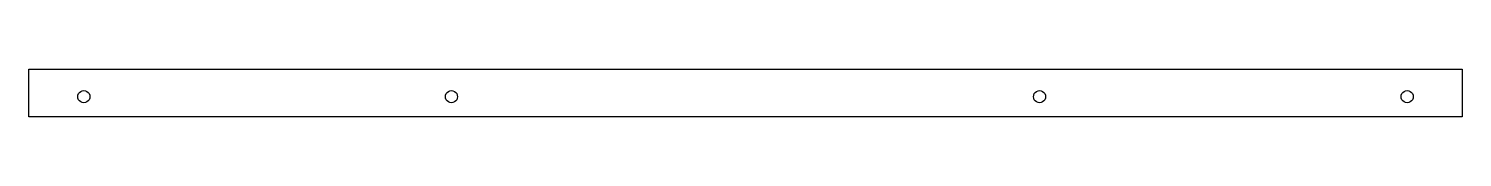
# Model space of a CAD drawing. Extents: x -132 to 258, y 123 to 136.
import ezdxf

# ---------------------------------------------------------------- set-up
doc = ezdxf.new("R2010")
doc.units = 0
doc.layers.add('Layer_1', color=7, linetype='CONTINUOUS')

msp = doc.modelspace()

# ---------------------------------------------------------------- linework, layer by layer
at = {"layer": 'Layer_1', "color": 7}
for p, q in [((-132.393, 123.222635), (-132.393, 136.22263)), ((-132.393, 136.22263), (257.606496, 136.22263)), ((257.606496, 136.22263), (257.606496, 123.222635)), ((-115.743021, 128.722628), (-115.743021, 128.722628)), ((-15.743147, 128.722628), (-15.743147, 128.722628)), ((144.256652, 128.722628), (144.256652, 128.722628)), ((244.256537, 128.722628), (244.256537, 128.722628)), ((257.606496, 123.222635), (-132.393, 123.222635))]:
    msp.add_line(p, q, dxfattribs=at)
for points in [[(-119.043017, 128.722628), (-119.043017, 129.312115), (-118.728529, 129.856824), (-118.218018, 130.151568)], [(-118.218018, 127.293688), (-118.728529, 127.588431), (-119.043017, 128.13314), (-119.043017, 128.722628)], [(-118.218018, 130.151568), (-117.707507, 130.446312), (-117.078531, 130.446312), (-116.56802, 130.151568)], [(-116.56802, 130.151568), (-116.057509, 129.856824), (-115.743021, 129.312115), (-115.743021, 128.722628)], [(-115.743021, 128.722628), (-115.743021, 128.13314), (-116.057509, 127.588431), (-116.56802, 127.293688)], [(-19.043142, 128.722628), (-19.043379, 129.312273), (-18.728942, 129.857228), (-18.218334, 130.152118)], [(-18.218334, 127.293137), (-18.728942, 127.588028), (-19.043379, 128.132983), (-19.043142, 128.722628)], [(-18.218334, 130.152118), (-17.707726, 130.447009), (-17.078563, 130.447009), (-16.567955, 130.152118)], [(-16.567955, 130.152118), (-16.057347, 129.857228), (-15.742911, 129.312273), (-15.743147, 128.722628)], [(-15.743147, 128.722628), (-15.742911, 128.132983), (-16.057347, 127.588028), (-16.567955, 127.293137)], [(140.956667, 128.722628), (140.955153, 129.313121), (141.269308, 129.859408), (141.780439, 130.155093)], [(141.780439, 127.290163), (141.269308, 127.585847), (140.955153, 128.132134), (140.956667, 128.722628)], [(141.780439, 130.155093), (142.291571, 130.450778), (142.921748, 130.450778), (143.432879, 130.155093)], [(143.432879, 130.155093), (143.94401, 129.859408), (144.258166, 129.313121), (144.256652, 128.722628)], [(144.256652, 128.722628), (144.258166, 128.132134), (143.94401, 127.585847), (143.432879, 127.290163)], [(240.956526, 128.722628), (240.956526, 129.312118), (241.271015, 129.85683), (241.781529, 130.151575)], [(241.781529, 127.293681), (241.271015, 127.588426), (240.956526, 128.133138), (240.956526, 128.722628)], [(241.781529, 130.151575), (242.292042, 130.44632), (242.921021, 130.44632), (243.431535, 130.151575)], [(244.256537, 128.722628), (244.256537, 128.133138), (243.942048, 127.588426), (243.431534, 127.293681)], [(243.431535, 130.151575), (243.942048, 129.85683), (244.256537, 129.312118), (244.256537, 128.722628)], [(-116.56802, 127.293688), (-117.078531, 126.998944), (-117.707507, 126.998944), (-118.218018, 127.293688)], [(-16.567955, 127.293137), (-17.078563, 126.998246), (-17.707726, 126.998246), (-18.218334, 127.293137)], [(143.432879, 127.290163), (142.921748, 126.994478), (142.291571, 126.994478), (141.780439, 127.290163)], [(243.431534, 127.293681), (242.921021, 126.998936), (242.292042, 126.998936), (241.781529, 127.293681)]]:
    msp.add_open_spline(points, degree=3, dxfattribs=at)

doc.saveas('drawing.dxf')
